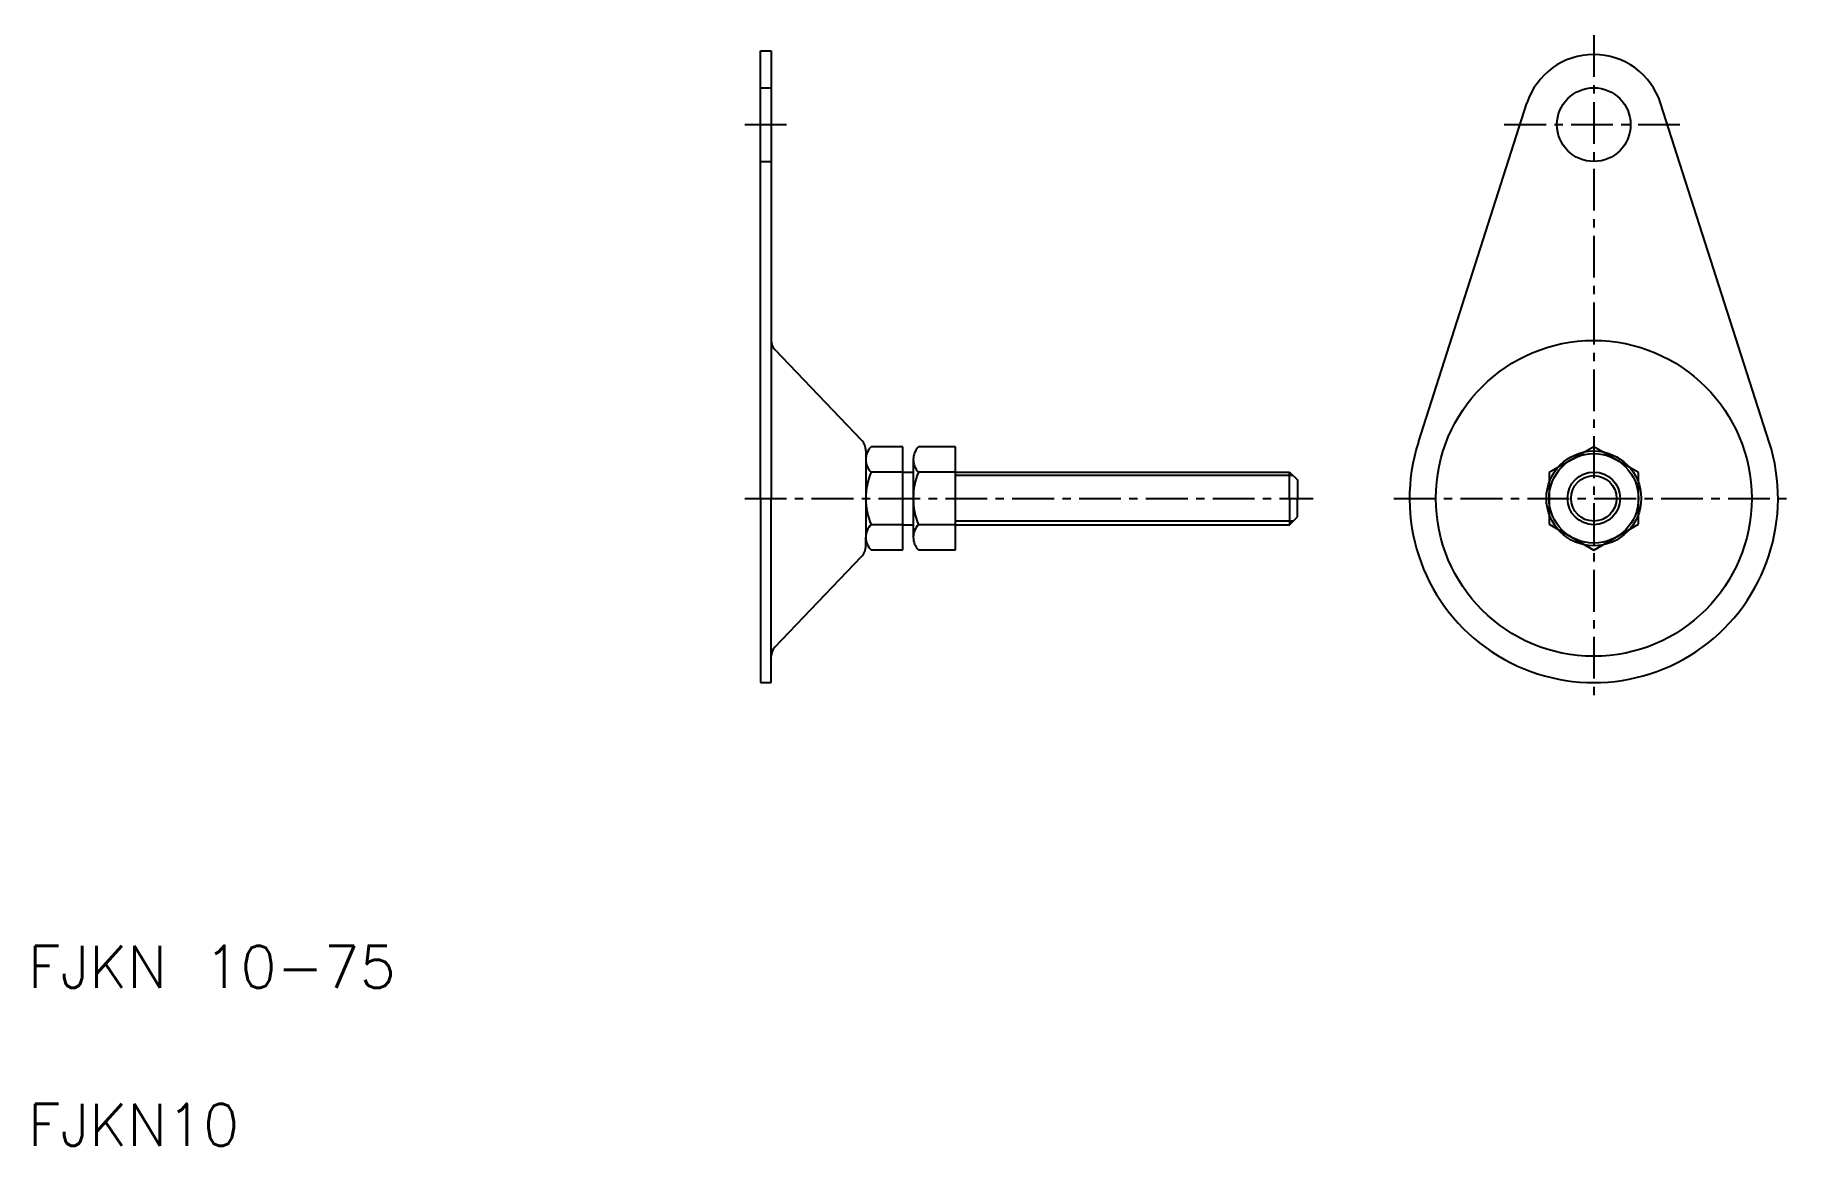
# Model space of a CAD drawing. Extents: x 21 to 355, y 20 to 231.
import ezdxf

# ---------------------------------------------------------------- set-up
doc = ezdxf.new("R2010")
doc.units = 0
doc.header["$LTSCALE"] = 0.25
doc.linetypes.add('CENTER', pattern=[50.8, 31.75, -6.35, 6.35, -6.35])
doc.layers.get('0').update_dxf_attribs({"linetype": 'CONTINUOUS'})
doc.layers.add('CENTER', color=1, linetype='CENTER')
doc.styles.get("Standard").update_dxf_attribs({"font": 'txt', "bigfont": 'BIGFONT'})

msp = doc.modelspace()

# ---------------------------------------------------------------- linework, layer by layer
at = {"color": 7, "linetype": 'CONTINUOUS'}
for p, q in [((159.17661, 228.008331), (161.17661, 228.008331)), ((159.17661, 143.008331), (159.17661, 228.008331)), ((161.17661, 228.008331), (161.17661, 173.008331)), ((159.17661, 221.008331), (161.17661, 221.008331)), ((284.125208, 153.689681), (304.759406, 218.077046)), ((350.785804, 153.689681), (330.151606, 218.077046)), ((159.17661, 207.008331), (161.17661, 207.008331)), ((161.17661, 173.008331), (161.17661, 143.008331)), ((161.871264, 171.278959), (178.343024, 154.083577)), ((179.17661, 152.008331), (179.17661, 150.393388)), ((179.17661, 150.393388), (179.17661, 135.623273)), ((186.17661, 152.778446), (180.17661, 152.778446)), ((186.17661, 133.238216), (186.17661, 152.778446)), ((188.17661, 150.393388), (188.17661, 135.623273)), ((196.17661, 152.778446), (189.17661, 152.778446)), ((196.17661, 133.238216), (196.17661, 152.778446)), ((317.455506, 152.823285), (308.955506, 147.915808)), ((325.955506, 147.915808), (317.455506, 152.823285)), ((186.17661, 148.008331), (180.17661, 148.008331)), ((186.17661, 148.008331), (188.17661, 148.008331)), ((196.17661, 148.008331), (189.17661, 148.008331)), ((196.17661, 148.008331), (259.67661, 148.008331)), ((259.67661, 148.008331), (261.17661, 146.508331)), ((259.67661, 143.008331), (259.67661, 148.008331)), ((308.955506, 147.915808), (308.955506, 138.100854)), ((325.955506, 138.100854), (325.955506, 147.915808)), ((261.17661, 146.508331), (261.17661, 143.008331)), ((159.17661, 143.008331), (159.17661, 108.008331)), ((161.17661, 113.008331), (161.17661, 143.008331)), ((259.67661, 143.008331), (259.67661, 138.008331)), ((261.17661, 139.508331), (261.17661, 143.008331)), ((186.17661, 138.008331), (180.17661, 138.008331)), ((186.17661, 138.008331), (188.17661, 138.008331)), ((196.17661, 138.008331), (189.17661, 138.008331)), ((196.17661, 138.008331), (259.67661, 138.008331)), ((259.67661, 138.008331), (261.17661, 139.508331)), ((308.955506, 138.100854), (317.455506, 133.193376)), ((317.455506, 133.193376), (325.955506, 138.100854)), ((179.17661, 134.008331), (179.17661, 135.623273)), ((161.871264, 114.737703), (178.343024, 131.933084)), ((180.17661, 133.238216), (186.17661, 133.238216)), ((189.17661, 133.238216), (196.17661, 133.238216)), ((161.17661, 108.008331), (161.17661, 113.008331)), ((159.17661, 108.008331), (161.17661, 108.008331))]:
    msp.add_line(p, q, dxfattribs=at)
at = {"color": 3, "linetype": 'CONTINUOUS'}
for p, q in [((260.35311, 147.331831), (196.17661, 147.331831)), ((260.35311, 138.684831), (196.17661, 138.684831))]:
    msp.add_line(p, q, dxfattribs=at)
at = {"color": 7, "linetype": 'CONTINUOUS'}
for centre, radius in [((317.455506, 214.008331), 7), ((317.455506, 143.008331), 30), ((317.455506, 143.008331), 9), ((317.455506, 143.008331), 8.5), ((317.455506, 143.008331), 5)]:
    msp.add_circle(centre, radius, dxfattribs=at)
at = {"color": 3, "linetype": 'CONTINUOUS'}
msp.add_circle((317.455506, 143.008331), 4.3235, dxfattribs=at)
at = {"color": 7, "linetype": 'CONTINUOUS'}
for centre, radius, start, end in [((317.455506, 214.008331), 13.332119, 17.769079, 162.230921), ((163.67661, 173.008331), 2.5, 180, 223.768708), ((176.17661, 152.008331), 3, 0, 43.768708), ((317.455506, 143.008331), 35, 162.230921, 17.769079), ((182.520859, 150.393388), 3.34425, 134.505623, 180), ((182.520859, 150.393388), 3.34425, 180, 225.494377), ((191.520859, 150.393388), 3.34425, 134.505623, 180), ((191.520859, 150.393388), 3.34425, 180, 225.494377), ((192.17661, 143.008331), 13, 157.380135, 202.619865), ((201.17661, 143.008331), 13, 157.380135, 202.619865), ((182.520859, 135.623273), 3.34425, 134.505623, 180), ((191.520859, 135.623273), 3.34425, 134.505623, 180), ((176.17661, 134.008331), 3, 316.231292, 0), ((182.520859, 135.623273), 3.34425, 180, 225.494377), ((191.520859, 135.623273), 3.34425, 180, 225.494377), ((163.67661, 113.008331), 2.5, 136.231292, 180)]:
    msp.add_arc(centre, radius, start, end, dxfattribs=at)
at = {"layer": 'CENTER', "color": 1, "linetype": 'CENTER'}
for p, q in [((317.455506, 231.008331), (317.455506, 105.008331)), ((156.17661, 214.008331), (164.17661, 214.008331)), ((300.455506, 214.008331), (334.455506, 214.008331)), ((156.17661, 143.008331), (264.17661, 143.008331)), ((279.455506, 143.008331), (355.455506, 143.008331))]:
    msp.add_line(p, q, dxfattribs=at)

# ---------------------------------------------------------------- texts
at = {"color": 7, "linetype": 'CONTINUOUS'}
for s, p in [('FJKN 10-75', (20, 50)), ('FJKN10', (20, 20))]:
    msp.add_text(s, height=8, dxfattribs=at).set_placement(p)

doc.saveas('drawing.dxf')
